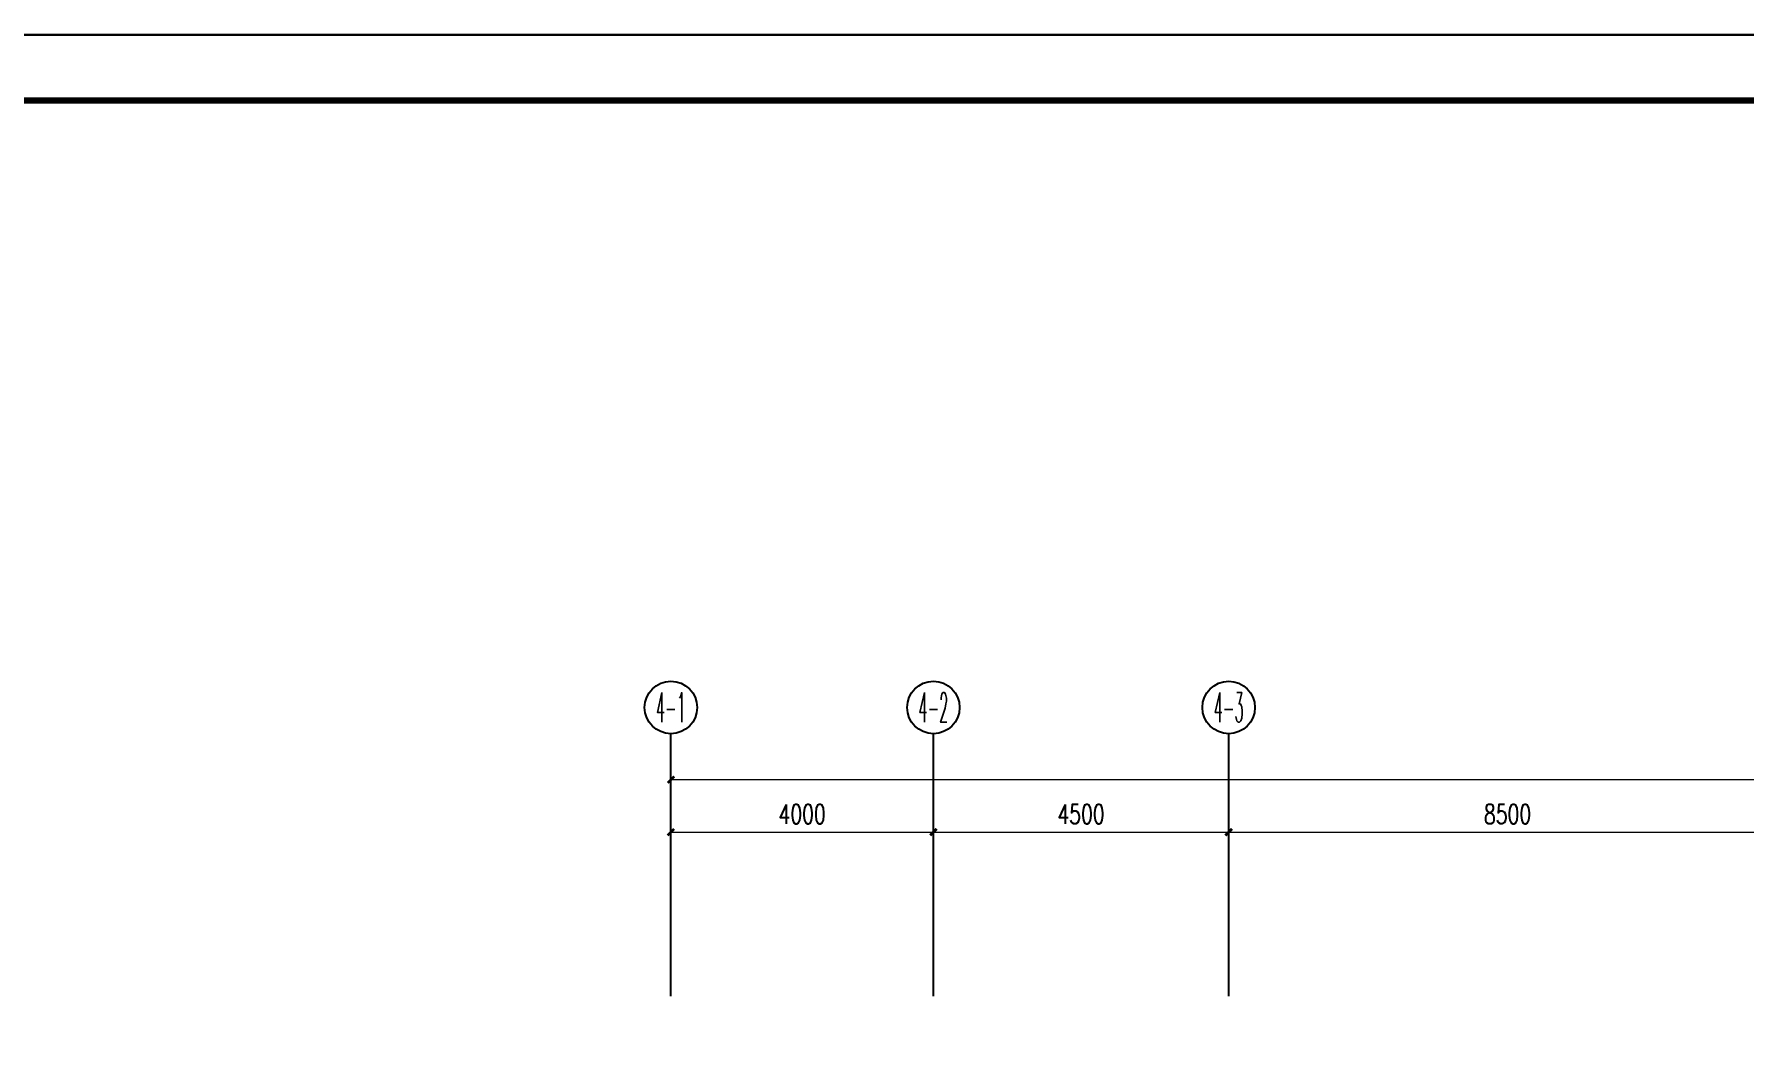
# Model space of a CAD drawing. Extents: x -124594 to 516503, y -3148 to 203159.
# Drawn here: x 175555 to 201608, y 120329 to 135789 of the extents above; entities that cross this region are included whole.
import ezdxf
from ezdxf.enums import TextEntityAlignment as Align

# ---------------------------------------------------------------- set-up
doc = ezdxf.new("R2010")
doc.units = 0
doc.header["$LTSCALE"] = 1000
doc.header["$MEASUREMENT"] = 0
for name, color, linetype in [('AXIS', 3, 'Continuous'), ('AXIS_TEXT', 7, 'Continuous'), ('PUB_TITLE', 4, 'Continuous'), ('打印框线', 7, 'Continuous'), ('标准打印框线2025-06-19-05-44', 7, 'Continuous')]:
    doc.layers.add(name, color=color, linetype=linetype)
doc.layers.add('建筑底图', color=8, linetype='Continuous', lineweight=5)
doc.styles.add('_TCH_AXIS', font='COMPLEX', dxfattribs={"bigfont": 'GBCBIG'})
doc.styles.add('_TCH_DIM_T3', font='SIMPLEX', dxfattribs={"width": 0.705882, "bigfont": 'GBCBIG'})
doc.styles.add('COMPLEX', font='COMPLEX')
doc.dimstyles.new('_TCH_ARCH&&100', dxfattribs={"dimtxt": 297.5, "dimasz": 100, "dimexe": 250, "dimexo": 300, "dimgap": 126.25, "dimtad": 1, "dimdec": 0, "dimzin": 0, "dimdsep": 46, "dimtxsty": '_TCH_DIM_T3', "dimblk": 'ARCHTICK', "dimcen": 0.09, "dimclrt": 7, "dimazin": 2, "dimtfac": 1, "dimtdec": 0, "dimtix": 1, "dimtmove": 2, "dimatfit": 3, "dimfxl": 1, "dimtolj": 1, "dimtzin": 0, "dimarcsym": 0})

# ---------------------------------------------------------------- blocks, each defined once
blk = doc.blocks.new('_AXISO')
blk.add_circle((0, 0), 0.5)
at = {"layer": 'AXIS_TEXT', "style": 'COMPLEX', "width": 1.041667}
blk.add_attdef('A', text='', height=0.56, dxfattribs=at).set_placement((-0.25, -0.28), (0.25, -0.28), align=Align.FIT)
blk = doc.blocks.new('_ArchTick')
at = {"color": 0, "linetype": 'ByBlock', "const_width": 0.4}
blk.add_lwpolyline([(-0.5, -0.5), (0.5, 0.5)], dxfattribs=at)
blk = doc.blocks.new('*D192')
at = {"layer": 'AXIS', "color": 0, "lineweight": -2, "transparency": 16777216}
for p, q in [((185258, 121430), (185258, 124680)), ((231758, 121430), (231758, 124680)), ((185258, 124430), (231758, 124430))]:
    blk.add_line(p, q, dxfattribs=at)
at = {"layer": 'Defpoints', "color": 0, "transparency": 16777216}
for p in [(231758, 124430), (185258, 121130), (231758, 121130)]:
    blk.add_point(p, dxfattribs=at)
at = {"layer": 'AXIS', "color": 0, "lineweight": -2, "transparency": 16777216, "xscale": 100, "yscale": 100, "zscale": 100, "rotation": 180}
blk.add_blockref('_ArchTick', (185258, 124430), dxfattribs=at)
at = {"layer": 'AXIS', "color": 0, "lineweight": -2, "transparency": 16777216, "xscale": 100, "yscale": 100, "zscale": 100}
blk.add_blockref('_ArchTick', (231758, 124430), dxfattribs=at)
at = {"layer": 'AXIS', "color": 7, "transparency": 16777216, "insert": (208508, 124705), "char_height": 297.5, "attachment_point": 5, "style": '_TCH_DIM_T3'}
blk.add_mtext('\\A1;46500', dxfattribs=at)
blk = doc.blocks.new('*D197')
at = {"layer": 'AXIS', "color": 0, "lineweight": -2, "transparency": 16777216}
for p, q in [((193758, 121430), (193758, 123880)), ((202258, 121430), (202258, 123880)), ((193758, 123630), (202258, 123630))]:
    blk.add_line(p, q, dxfattribs=at)
at = {"layer": 'Defpoints', "color": 0, "transparency": 16777216}
for p in [(202258, 123630), (193758, 121130), (202258, 121130)]:
    blk.add_point(p, dxfattribs=at)
at = {"layer": 'AXIS', "color": 0, "lineweight": -2, "transparency": 16777216, "xscale": 100, "yscale": 100, "zscale": 100, "rotation": 180}
blk.add_blockref('_ArchTick', (193758, 123630), dxfattribs=at)
at = {"layer": 'AXIS', "color": 0, "lineweight": -2, "transparency": 16777216, "xscale": 100, "yscale": 100, "zscale": 100}
blk.add_blockref('_ArchTick', (202258, 123630), dxfattribs=at)
at = {"layer": 'AXIS', "color": 7, "transparency": 16777216, "insert": (198008, 123905), "char_height": 297.5, "attachment_point": 5, "style": '_TCH_DIM_T3'}
blk.add_mtext('\\A1;8500', dxfattribs=at)
blk = doc.blocks.new('*D198')
at = {"layer": 'AXIS', "color": 0, "lineweight": -2, "transparency": 16777216}
for p, q in [((189258, 121430), (189258, 123880)), ((193758, 121430), (193758, 123880)), ((189258, 123630), (193758, 123630))]:
    blk.add_line(p, q, dxfattribs=at)
at = {"layer": 'Defpoints', "color": 0, "transparency": 16777216}
for p in [(193758, 123630), (189258, 121130), (193758, 121130)]:
    blk.add_point(p, dxfattribs=at)
at = {"layer": 'AXIS', "color": 0, "lineweight": -2, "transparency": 16777216, "xscale": 100, "yscale": 100, "zscale": 100, "rotation": 180}
blk.add_blockref('_ArchTick', (189258, 123630), dxfattribs=at)
at = {"layer": 'AXIS', "color": 0, "lineweight": -2, "transparency": 16777216, "xscale": 100, "yscale": 100, "zscale": 100}
blk.add_blockref('_ArchTick', (193758, 123630), dxfattribs=at)
at = {"layer": 'AXIS', "color": 7, "transparency": 16777216, "insert": (191508, 123905), "char_height": 297.5, "attachment_point": 5, "style": '_TCH_DIM_T3'}
blk.add_mtext('\\A1;4500', dxfattribs=at)
blk = doc.blocks.new('*D199')
at = {"layer": 'AXIS', "color": 0, "lineweight": -2, "transparency": 16777216}
for p, q in [((185258, 121430), (185258, 123880)), ((189258, 121430), (189258, 123880)), ((185258, 123630), (189258, 123630))]:
    blk.add_line(p, q, dxfattribs=at)
at = {"layer": 'Defpoints', "color": 0, "transparency": 16777216}
for p in [(189258, 123630), (185258, 121130), (189258, 121130)]:
    blk.add_point(p, dxfattribs=at)
at = {"layer": 'AXIS', "color": 0, "lineweight": -2, "transparency": 16777216, "xscale": 100, "yscale": 100, "zscale": 100, "rotation": 180}
blk.add_blockref('_ArchTick', (185258, 123630), dxfattribs=at)
at = {"layer": 'AXIS', "color": 0, "lineweight": -2, "transparency": 16777216, "xscale": 100, "yscale": 100, "zscale": 100}
blk.add_blockref('_ArchTick', (189258, 123630), dxfattribs=at)
at = {"layer": 'AXIS', "color": 7, "transparency": 16777216, "insert": (187258, 123905), "char_height": 297.5, "attachment_point": 5, "style": '_TCH_DIM_T3'}
blk.add_mtext('\\A1;4000', dxfattribs=at)
blk = doc.blocks.new('GWEEDA')
at = {"layer": 'AXIS', "color": 8}
for p, q in [((185258.3, 121129.9), (185258.3, 125129.9)), ((189258.3, 121129.9), (189258.3, 125129.9)), ((193758.3, 121129.9), (193758.3, 125129.9))]:
    blk.add_line(p, q, dxfattribs=at)
ref = blk.add_blockref('_AXISO', (185258.3, 125529.9), dxfattribs=dict(at, xscale=800, yscale=800, zscale=800))
ref.add_attrib('A', '4-1', dxfattribs={"layer": 'AXIS_TEXT', "color": 8, "height": 452.55, "style": '_TCH_AXIS', "width": 0.375}).set_placement((185032.1, 125303.6), (185484.6, 125303.6), align=Align.FIT)
ref = blk.add_blockref('_AXISO', (189258.3, 125529.9), dxfattribs=dict(at, xscale=800, yscale=800, zscale=800))
ref.add_attrib('A', '4-2', dxfattribs={"layer": 'AXIS_TEXT', "color": 8, "height": 452.55, "style": '_TCH_AXIS', "width": 0.344262}).set_placement((189032.1, 125303.6), (189484.6, 125303.6), align=Align.FIT)
ref = blk.add_blockref('_AXISO', (193758.3, 125529.9), dxfattribs=dict(at, xscale=800, yscale=800, zscale=800))
ref.add_attrib('A', '4-3', dxfattribs={"layer": 'AXIS_TEXT', "color": 8, "height": 452.55, "style": '_TCH_AXIS', "width": 0.344262}).set_placement((193532.1, 125303.6), (193984.6, 125303.6), align=Align.FIT)
for p1, p2, distance, picture, middle in [((185258.3, 121129.9), (231758.3, 121129.9), 3300, '*D192', (208508.3, 124704.9)), ((185258.3, 121129.9), (189258.3, 121129.9), 2500, '*D199', (187258.3, 123904.9)), ((189258.3, 121129.9), (193758.3, 121129.9), 2500, '*D198', (191508.3, 123904.9)), ((193758.3, 121129.9), (202258.3, 121129.9), 2500, '*D197', (198008.3, 123904.9))]:
    dim = blk.add_aligned_dim(p1=p1, p2=p2, distance=distance, dimstyle='_TCH_ARCH&&100', dxfattribs=at)
    dim.commit()
    dim.dimension.update_dxf_attribs({"geometry": picture, "text_midpoint": middle})

msp = doc.modelspace()

# ---------------------------------------------------------------- linework, layer by layer
at = {"layer": 'PUB_TITLE'}
msp.add_lwpolyline([(165490, 76379), (249590, 76379), (249590, 135779), (165490, 135779)], close=True, dxfattribs=at)
at = {"layer": 'PUB_TITLE', "const_width": 100}
msp.add_lwpolyline([(167990, 77379), (248590, 77379), (248590, 134779), (167990, 134779)], close=True, dxfattribs=at)
at = {"layer": '打印框线'}
msp.add_lwpolyline([(165490, 76379), (165490, 135779), (249590, 135779), (249590, 76379)], close=True, dxfattribs=at)
at = {"layer": '标准打印框线2025-06-19-05-44', "const_width": 20}
msp.add_lwpolyline([(165490, 76379), (249590, 76379), (249590, 135779), (165490, 135779)], close=True, dxfattribs=at)

# ---------------------------------------------------------------- block references
at = {"layer": '建筑底图'}
msp.add_blockref('GWEEDA', (0, 0), dxfattribs=at)

doc.saveas('drawing.dxf')
